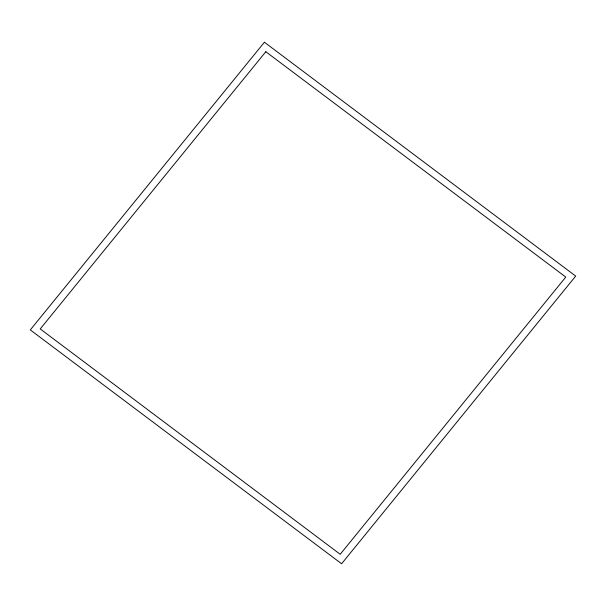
<?xml version="1.0" encoding="UTF-8"?>
<svg xmlns="http://www.w3.org/2000/svg" width="606" height="606" viewBox="0 0 606 606"><rect width="100%" height="100%" fill="white"/><g stroke="black" fill="none" stroke-linecap="round" stroke-linejoin="round"><path stroke-width="0.91" d="M264.405 42.238L30.3 329.906L341.595 563.762L575.7 276.094L264.405 42.238M265.807 51.722L40.223 328.929L340.193 554.278L565.777 277.071L265.807 51.722"/></g></svg>
